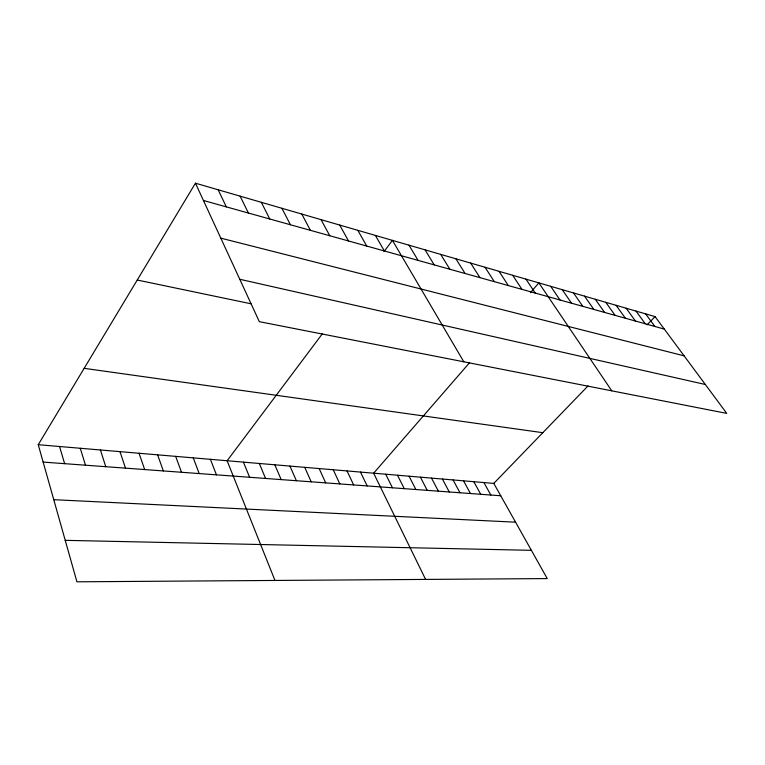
<?xml version="1.0" encoding="UTF-8"?>
<svg xmlns="http://www.w3.org/2000/svg" width="765" height="765" viewBox="0 0 765 765"><rect width="100%" height="100%" fill="white"/><g stroke="black" fill="none" stroke-linecap="round" stroke-linejoin="round"><path stroke-width="1.15" d="M38.25 444.695L493.788 483.404L547.252 578.579L76.93 581.811L38.25 444.695L195.458 183.189L655.05 316.614L726.75 413.396L259.325 321.673L195.458 183.189M322.419 333.712L227.119 460.75L274.97 580.453M384.049 251.551L392.435 240.373L463.82 361.797M469.634 362.639L373.636 473.2L425.608 579.421M530.375 292.67L538.876 282.887L611.77 390.829M493.788 483.404L588.056 385.904M647.114 324.819L655.05 316.614M65.235 540.339L531.379 550.322M53.76 499.679L515.572 522.179M43.156 462.089L500.731 495.758M84.16 368.328L542.825 432.694M137.241 280.028L250.987 303.781M239.77 279.273L705.349 384.499M220.808 238.144L684.13 355.859M203.442 200.487L664.297 329.093M645.622 313.88L654.888 326.464M635.992 311.078L645.268 323.786M626.143 308.219L635.438 321.042M616.083 305.302L625.388 318.23M605.794 302.309L615.108 315.371M595.275 299.258L604.599 312.436M584.508 296.132L593.841 309.433M573.501 292.938L582.834 306.363M562.227 289.667L571.56 303.217M550.695 286.32L560.018 299.995M525.947 279.129L535.261 293.091M512.674 275.276L521.979 289.38M499.048 271.326L508.343 285.575M485.048 267.262L494.324 281.663M470.676 263.084L479.923 277.647M455.892 258.8L465.11 273.507M440.697 254.382L449.887 269.261M425.072 249.849L434.214 264.891M408.988 245.173L418.082 260.387M375.386 235.419L384.365 250.977M357.819 230.322L366.731 246.053M483.91 482.562L490.834 495.031M339.708 225.063L348.544 240.985M473.831 481.711L480.745 494.295M463.561 480.841L470.465 493.53M321.032 219.641L329.782 235.744M453.09 479.951L459.975 492.765M301.773 214.047L310.418 230.341M442.409 479.043L449.284 491.972M431.527 478.115L438.364 491.168M281.883 208.271L290.423 224.767M420.415 477.169L427.233 490.355M409.074 476.203L415.873 489.514M261.334 202.314L269.758 219M397.504 475.228L404.274 488.663M385.694 474.224L392.435 487.793M240.114 196.146L248.405 213.033M360.478 472.082L367.152 485.928M218.159 189.777L226.306 206.875M347.023 470.934L353.65 484.943M333.253 469.767L339.832 483.92M319.158 468.562L325.689 482.878M304.728 467.339L311.202 481.816M289.954 466.086L296.371 480.726M274.817 464.795L281.166 479.607M259.306 463.485L265.589 478.46M243.413 462.127L249.62 477.284M210.404 459.325L216.447 474.845M193.258 457.872L199.206 473.573M175.663 456.37L181.515 472.273M157.6 454.84L163.337 470.934M139.048 453.263L144.671 469.557M119.99 451.646L125.489 468.151M100.406 449.983L105.771 466.698M80.268 448.271L85.489 465.206M59.555 446.511L64.633 463.667"/></g></svg>
